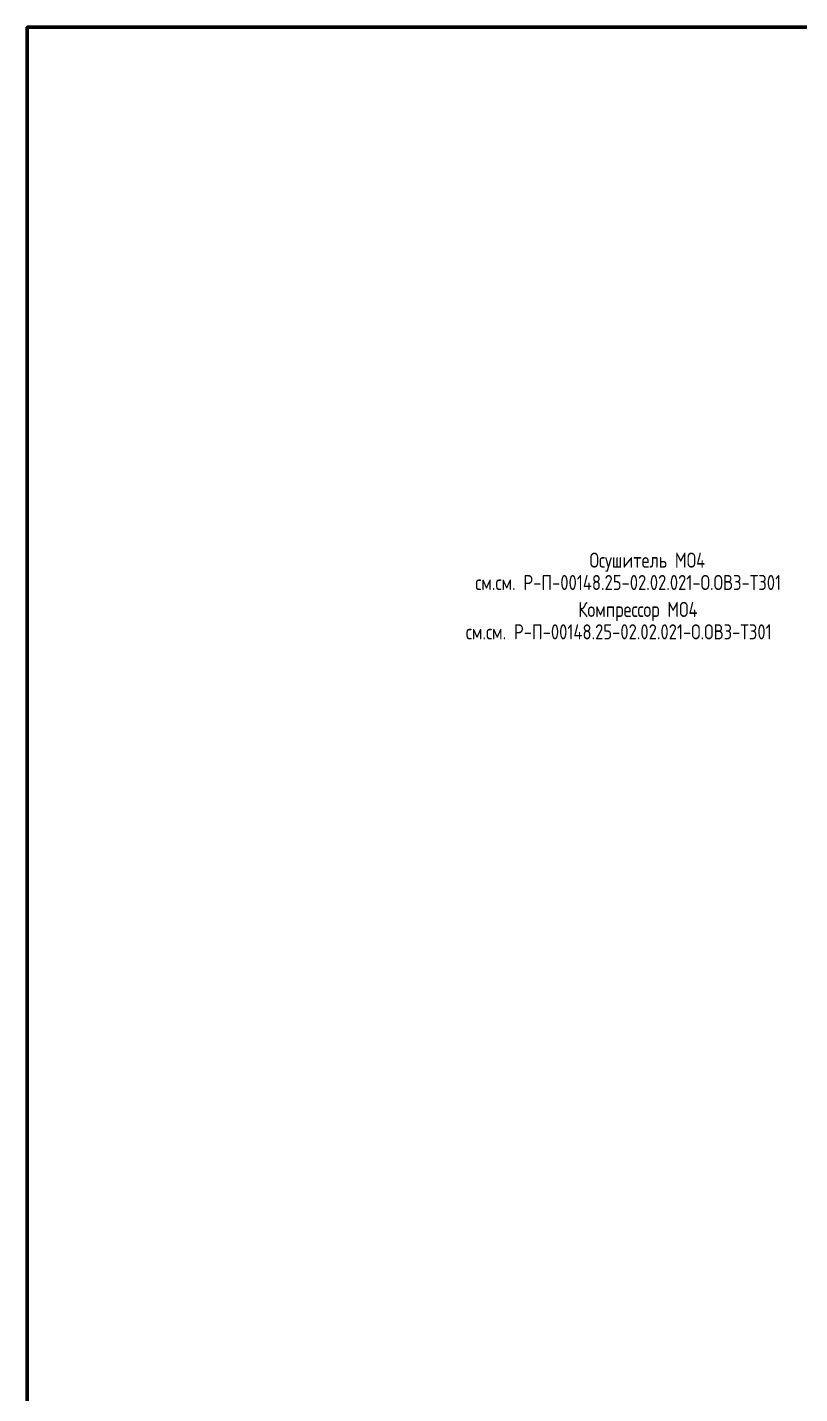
# Model space of a CAD drawing. Header units: metres. Extents: x 20 to 415, y 5 to 292.
# Drawn here: x 20 to 101.1, y 148.5 to 292 of the extents above; entities that cross this region are included whole.
import ezdxf

# ---------------------------------------------------------------- set-up
doc = ezdxf.new("R2010")
doc.units = ezdxf.units.M
doc.layers.add('ОБОЗНАЧЕНИЯ', color=7, linetype='Continuous')
doc.layers.add('РАМКА', color=7, linetype='Continuous')
doc.styles.add('GOST', font='isocpeur.ttf')

msp = doc.modelspace()

# ---------------------------------------------------------------- linework, layer by layer
at = {"layer": 'РАМКА', "lineweight": 60}
msp.add_lwpolyline([(20, 5), (415, 5), (415, 292), (20, 292), (20, 5)], dxfattribs=at)

# ---------------------------------------------------------------- texts
at = {"layer": 'ОБОЗНАЧЕНИЯ', "style": 'GOST', "width": 0.8}
for s, p in [('Осушитель МО4', (79.05, 235.25)), ('см.см. Р-П-00148.25-02.02.021-О.ОВ3-ТЗ01', (67.04, 232.9)), ('Компрессор МО4', (77.86, 230.07)), ('см.см. Р-П-00148.25-02.02.021-О.ОВ3-ТЗ01', (66.05, 227.72))]:
    msp.add_text(s, height=1.5823, dxfattribs=at).set_placement(p)

doc.saveas('drawing.dxf')
